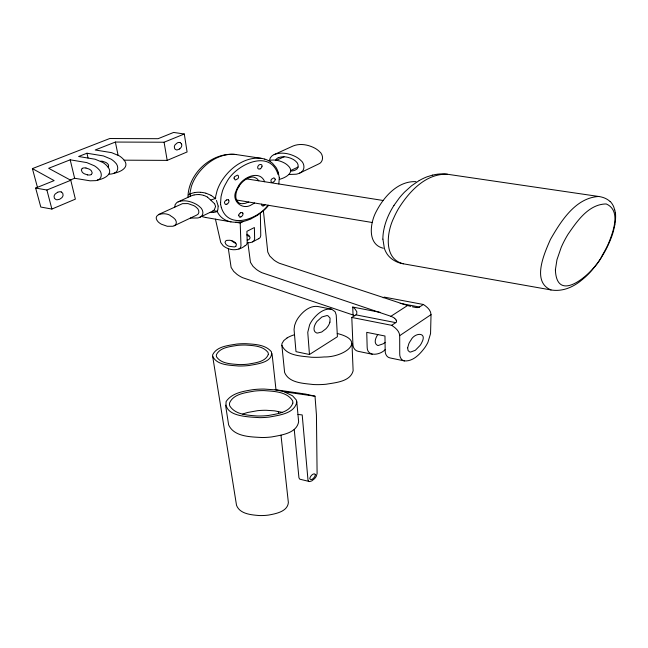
<?xml version="1.0" encoding="UTF-8"?>
<svg xmlns="http://www.w3.org/2000/svg" width="648" height="648" viewBox="0 0 648 648"><rect width="100%" height="100%" fill="white"/><g stroke="black" fill="none" stroke-linecap="round" stroke-linejoin="round"><path stroke-width="0.97" d="M212.674 356.351A12.628 7.29 0 0 1 212.779 354.545C217.072 346.21 228.517 345.522 236.69 344.072A45.822 26.455 0 0 1 245.981 343.691C254.696 344.323 265.575 344.485 271.496 351.896C273.051 362.548 256.77 363.998 249.237 365.48A45.773 26.422 0 0 1 238.424 365.999C229.74 365.14 217.064 365.399 212.674 356.351L236.52 505.294C239.784 514.026 251.278 514.885 259.281 515.541A33.267 19.205 0 0 0 268.718 515.047C275.983 513.686 287.501 511.596 288.368 502.597L280.981 435.205M284.788 392.089L292.556 395.807L296.201 399.832A17.156 9.906 0 0 1 296.8 401.954C294.638 413.651 279.037 415.174 269.414 417.037A51.54 29.759 0 0 1 259.735 417.66C249.618 416.867 223.9 417.012 226.128 401.533C231.814 392.939 243.332 391.287 252.736 389.699A51.492 29.727 0 0 1 264.109 389.067L274.857 389.845M220.604 202.403L220.604 204.161M220.604 202.346L221.049 196.555L222.45 191.055A107.511 62.07 0 0 1 226.476 182.493C234.9 165.119 269.884 147.849 278.033 174.49M383.171 297.788L384.256 297.108L423.363 304.479C426.911 306.788 430.896 310.044 431.033 314.628L430.555 333.631L427.931 342.306A90.534 52.269 0 0 1 424.853 347.563C420.05 354.011 413.221 361.527 404.457 360.92L390.064 357.939C386.775 357.396 385.058 353.905 385.179 350.827L384.969 336.012L366.736 332.351L367.165 347.126C367.084 357.396 380.384 354.991 385.163 349.596M279.215 179.196L279.264 177.722M337.244 333.485C367.845 341.01 343.221 357.421 324.227 356.951A54.456 31.444 0 0 1 311.437 357.251C301.442 355.995 286.497 356.076 281.872 345.327A14.548 8.4 0 0 1 282.066 343.408L283.792 340.556L287.121 337.924M269.519 160.412L270.289 157.853L271.86 156.014A11.243 6.488 0 0 1 274.161 154.597L293.155 145.962C300.162 143.143 308.278 144.707 314.79 148.133A26.941 15.552 0 0 1 319.334 151.446C323.741 154.694 323.838 162.227 318.2 164.195L299.66 173.089A11.243 6.496 0 0 1 296.217 174.207L289.154 174.49M262.076 166.285C262.505 163.798 259.03 164.057 258.252 165.807A8.246 4.763 0 0 0 257.685 167.087L257.815 168.35L258.657 169.023A1.053 0.608 0 0 0 259.249 169.071L260.156 168.812M278.81 183.983L279.207 179.407C285.533 177.868 295.577 172.4 287.923 165.556A21.943 12.668 0 0 0 284.488 163.037C279.693 160.421 273.877 159.173 268.531 160.631M614.887 224.686L613.421 231.15M238.699 215.144L239.428 216.991A1.061 0.608 0 0 0 240.238 217.096L240.902 216.926M384.572 226.419L385.374 223.592A185.409 107.042 0 0 1 393.992 205.392M329.929 322.145L330.075 318.095L327.945 315.779A2.795 1.612 0 0 0 326.916 315.552L321.862 317.002L317.018 321.392A37.867 21.862 0 0 0 315.074 324.591C313.794 327.094 313.089 331.476 316.321 332.813A2.803 1.612 0 0 0 317.544 333.064L321.708 332.019L325.944 328.779A36.207 20.906 0 0 0 329.913 322.145M217.858 209.855L218.174 206.169M217.72 210.244L217.218 211.37A4.536 2.616 0 0 0 216.084 211.021L213.273 210.94A2.722 1.571 0 0 0 212.568 211.191L214.107 209.96M393.984 205.384L399.2 198.126A146.618 84.645 0 0 1 404.498 192.132L411.569 185.765L419.167 180.581M239.015 186.154C241.915 181.845 246.232 178.038 251.481 177.09A3.686 2.13 0 0 1 253.263 177.074A5.945 3.434 0 0 1 254.567 177.398L256.875 178.581L258.836 180.824M377.776 334.571C375.816 337.519 373.345 342.97 377.266 345.271A2.373 1.369 0 0 0 378.327 345.481L383.243 343.78A22.332 12.895 0 0 0 385.05 342.363M214.391 209.644L215.557 206.493M268.118 205.246C257.515 219.372 228.209 230.17 221.284 207.328M108.184 167.403L108.581 165.2A8.861 5.111 0 0 0 108.143 164.398A10.141 5.856 0 0 0 105.802 162.421L102.57 161.287A4.423 2.551 0 0 0 100.562 161.214M235.856 246.224L236.431 244.474L235.354 242.741A10.052 5.808 0 0 0 233.345 241.34L229.991 240.262L226.905 240.376A3.175 1.839 0 0 0 225.755 240.918L225.002 242.328L225.893 244.264A9.931 5.735 0 0 0 228.76 246.208L234.244 246.961A3.232 1.863 0 0 0 235.864 246.232M190.358 196.263L190.164 194.603A5.913 3.41 0 0 0 189.718 194.198L191.33 186.551A110.184 63.609 0 0 1 195.98 176.702C204.371 163.539 219.534 152.644 235.759 154.491L261.168 158.323A16.88 9.744 0 0 1 262.286 158.509L262.562 158.566A17.188 9.923 0 0 1 264.538 159.06L264.716 159.108M268.604 205.327A87.65 50.609 0 0 1 263.388 210.746L257.369 215.355L250.881 218.911M91.319 174.45L92.243 172.992L91.409 170.869A10.465 6.043 0 0 0 89.238 169.128L85.973 167.986M82.255 168.456L81.316 169.914L82.15 172.036A10.465 6.043 0 0 0 84.305 173.769L87.569 174.928M179.723 148.951L177.179 149.923A1.976 1.142 0 0 1 176.232 149.842L174.733 148.846L174.312 146.74A11.883 6.861 0 0 1 175.171 144.698L177.244 142.949A2.592 1.499 0 0 1 180.338 142.592M404.457 360.92C401.185 360.377 399.581 356.854 399.735 353.824L399.695 335.656L431.033 314.628M351.799 317.463L391.651 325.312L395.717 322.639L355.963 314.855L351.799 317.463L352.901 344.201C352.868 347.369 354.821 350.779 358.158 351.321L372.26 354.245M417.887 307.541L418.446 307.444A2.705 1.563 0 0 0 419.499 307.022L423.363 304.479M247.876 242.757L250.452 262.327L253.02 266.36L256.3 269.341A36.385 21.003 0 0 0 261.97 272.727L390.914 316.289L407.56 305.5L410.808 306.399M309.461 354.505L337.414 336.725L336.223 315.001L335.113 311.704L331.679 309.218L317.504 306.423C309.623 305.589 302.859 311.607 298.469 317.528A64.889 37.463 0 0 0 295.861 322.056L294.621 325.45L294.054 329.516L295.99 351.653L309.461 354.505L307.76 332.319L309.614 324.834A66.46 38.37 0 0 1 312.239 320.29C316.605 314.401 323.271 308.302 331.128 309.088M190.399 218.076L197.891 217.963A8.019 4.625 0 0 0 199.811 217.283C204.566 215.501 203.286 209.272 199.795 206.858A25.288 14.604 0 0 0 195.858 204.047C190.536 201.253 183.935 199.592 178.143 201.852A8.003 4.617 0 0 0 176.629 202.759L175.138 204.655L174.83 207.004M174.158 225.771C177.609 224.467 176.515 219.964 174.012 218.255A18.743 10.822 0 0 0 171.145 216.213C166.649 211.58 150.927 213.581 158.039 221.721A18.646 10.765 0 0 0 161.474 224.24L167.289 226.282L172.765 226.257A5.621 3.24 0 0 0 174.158 225.771L196.652 215.112C200.062 213.848 199.155 209.385 196.652 207.66A18.063 10.433 0 0 0 193.841 205.651L188.001 203.585L182.485 203.642L158.371 214.577M299.66 173.089C305.378 171.072 305.046 163.45 300.615 160.226A27.767 16.03 0 0 0 295.99 156.865C289.421 153.414 281.248 151.762 274.161 154.597M215.436 219.162L220.749 242.538L223.098 245.697A17.925 10.352 0 0 0 226.776 248.006C232.729 251.043 239.979 249.974 245.138 245.681M247.228 242.733L249.537 242.684A6.132 3.54 0 0 0 252.55 241.866L258.641 238.707M226.468 200.005L225.302 200.88A7.938 4.585 0 0 0 224.427 202.654L225.302 204.339A1.126 0.648 0 0 0 226.112 204.428L226.913 204.209M240.53 212.852L241.599 212.52A1.045 0.599 0 0 1 242.376 212.649L242.96 213.192M243.478 221.397L240.181 223.034L235.759 222.272M248.743 202.038L245.09 203.367L242.077 203.683A5.921 3.418 0 0 1 240.691 203.553A3.029 1.75 0 0 1 240.295 203.472M199.811 217.283L212.261 211.345M290.66 170.57L298.145 167.022M276.453 160.275L284.035 156.784M178.143 201.852L191.217 195.874A11.842 6.836 0 0 1 193.801 195.04L193.971 194.999M57.688 192.221L55.258 193.954A11.607 6.699 0 0 0 54.076 196.376L54.416 198.337L55.987 199.576A2.584 1.49 0 0 0 57.137 199.787L59.673 199.26L61.819 197.713A11.591 6.691 0 0 0 63.083 195.251L62.726 193.193L61.244 192.011M184.299 133.998L173.624 132.435L158.088 138.696L109.731 138.526L32.4 168.61L54.14 180.606L35.648 188.066L40.8 207.052L51.897 209.053L75.371 199.139L70.778 180.274L48.657 168.286L70.187 159.821L86.767 162.591L94.373 165.791A28.156 16.257 0 0 1 98.537 169.136C102.052 171.955 102.684 178.508 97.654 180.063C105.187 178.597 114.461 173.397 106.855 165.742A27.799 16.054 0 0 0 102.716 162.413L95.151 159.238L78.619 156.5L86.954 153.228L103.437 155.925L110.962 159.084A27.451 15.852 0 0 1 115.069 162.389C118.576 165.232 119.021 171.736 114.04 173.251C121.403 171.817 130.637 166.649 123.193 159.084A27.111 15.657 0 0 0 119.119 155.787L111.626 152.653L95.191 149.988L115.376 142.058L164.09 142.236L184.299 133.998L187.086 151.972L167.184 160.38L124.108 160.178M70.308 180.023L74.625 178.265L90.113 180.824L95.815 180.63A7.995 4.617 0 0 0 97.654 180.063M35.648 188.066L46.891 190.01L70.778 180.274M278.3 157.739C283.022 155.836 288.49 156.938 292.872 159.238A18.509 10.684 0 0 1 295.958 161.482C298.922 163.636 299.125 168.739 295.302 170.068A7.979 4.609 0 0 1 290.669 171.064M432.548 175.098L426.862 176.88A52.334 30.213 0 0 0 419.183 180.59M194.149 194.967L194.505 194.894A11.324 6.537 0 0 1 198.183 194.562L198.75 194.57M194.408 192.642L194.23 192.683A13.519 7.808 0 0 0 190.391 193.874A13.025 7.517 0 0 0 188.568 194.87M194.619 192.602L195.048 192.529A14.313 8.262 0 0 1 199.446 192.237L200.135 192.262M263.08 205.878L263.72 205.708A5.006 2.892 0 0 0 265.008 204.728M213.686 212.366L213.808 212.35A7.387 4.269 0 0 0 217.202 211.451C219.591 217.023 225.05 220.936 230.996 221.859A18.095 10.449 0 0 0 239.906 222.005M213.427 212.39L213.176 212.406A11.826 6.828 0 0 1 211.791 212.463L210.155 212.431M610.011 201.488L609.768 201.261A20.42 11.794 0 0 0 604.965 198.207A17.82 10.287 0 0 0 601.814 197.122A17.399 10.044 0 0 0 600.664 196.838L600.024 196.7A17.399 10.044 0 0 0 598.679 196.474C575.456 197.818 560.917 221.227 550.411 239.485C544.482 253.109 531.263 281.848 551.035 289.948A18.314 10.579 0 0 0 559.256 290.239A22.51 12.992 0 0 0 565.971 288.895L566.854 288.627A35.438 20.461 0 0 0 573.44 285.711L573.593 285.663A62.759 36.231 0 0 0 580.414 281.135L584.852 277.457A124.465 71.855 0 0 0 586.327 276.08A151.778 87.626 0 0 0 591.972 270.119L597.245 263.517A246.418 142.268 0 0 0 609.015 243.121A231.287 133.529 0 0 0 613.429 231.15M416.3 307.549L412.387 306.82M415.984 181.651C397.977 180.792 384.029 196.595 376.367 211.297C370.113 222.539 366.938 244.353 383.276 248.241M598.679 196.474L447.565 174.272C425.906 173.202 409.026 191.695 398.488 208.64A206.283 119.094 0 0 0 393.668 218.141C386.735 232.268 383.341 259.062 403.356 263.801L551.035 289.948M297.959 414.445L302.203 414.931L307.994 480.111L308.764 481.391M235.759 154.491C211.839 151.778 188.252 173.405 187.952 197.195M261.168 158.323C244.968 156.557 230.105 167.759 221.778 180.833A114.413 66.055 0 0 0 217.072 190.763L215.622 196.603L215.622 198.92M315.017 396.203L285.047 391.919L275.125 389.675L305.419 394.049L315.017 396.203L316.435 414.866L317.099 473.558L316.305 476.223A24.268 14.013 0 0 1 314.458 478.759L311.777 480.897L309.566 481.577L300.065 479.237A1.264 0.729 0 0 1 299.732 479.107L298.947 477.827L294.241 429.381M246.596 178.888L383.073 200.475M236.569 200.021L372.3 222.515M205.991 217.526L230.996 221.859M282.05 412.331L274.574 410.848L266.198 410.281A43.934 25.369 0 0 0 257.548 410.686L247.795 412.452A34.741 20.056 0 0 0 242.749 414.088M403.356 263.801C396.244 262.707 389.237 258.471 386.006 252.177A60.256 34.79 0 0 1 384.361 248.297L382.919 239.136M400.213 303.361L419.499 307.022M354.675 315.657A10.919 6.302 0 0 0 353.047 315.001L352.731 307.055L380.141 312.36M407.56 305.5L279.345 263.25A35.3 20.38 0 0 1 273.764 259.905L269.706 255.952L267.762 252.023L263.388 210.73M205.74 193.161L204.857 192.934A15.925 9.194 0 0 0 200.362 192.27M205.959 193.217L210.867 195.226M203.577 195.372L204.104 195.542A14.175 8.181 0 0 1 205.124 195.923L207.352 197.032M353.055 315.001L242.53 277.652A36.393 21.011 0 0 1 236.941 274.306L233.677 271.382L231.109 267.413L228.347 248.646M180.257 142.69L181.602 143.969M211.054 195.323L215.371 198.466A37.357 21.57 0 0 1 210.956 199.916M228.331 199.908L228.866 200.418M207.498 197.122L214.52 203.674M391.651 325.312C395.296 327.694 399.411 330.958 399.695 335.656M270.435 161.741L271.714 162.664A26.673 15.398 0 0 1 272.597 163.393L276.024 167.451A49.378 28.504 0 0 1 278.162 172.263M394.713 318.362L396.268 320.112M214.65 203.861L215.541 206.307M216.44 200.435L218.149 205.959M264.668 181.748C259.832 169.501 242.895 177.244 238.496 186.065A55.607 32.1 0 0 0 236.147 190.844C230.842 200.856 242.692 210.956 251.878 204.541A23.806 13.746 0 0 0 254.534 202.994M236.326 199.414L235.856 197.381A46.381 26.779 0 0 1 239.185 186.203M221.268 207.287L220.612 204.371M278.186 172.263L279.256 177.503M32.4 168.61L37.414 187.207M46.891 190.01L51.897 209.053M614.79 209.831L615.389 213.103M70.187 159.821L74.625 178.265M86.954 153.228L88.039 158.007M115.376 142.058L118.066 155.172M164.09 142.236L167.184 160.38M225.553 405.13L228.631 424.894C234.106 436.979 250.841 436.857 262.262 437.538A49.402 28.52 0 0 0 271.763 436.922C281.289 435.1 296.671 433.366 298.631 421.735L296.8 401.954M272.022 353.549L276.007 389.877M278.373 411.464L278.591 413.473M281.872 345.327L284.602 372.43C288.951 383.154 303.669 383.333 313.535 384.548A51.297 29.622 0 0 0 326.025 384.248C335.372 382.612 350.252 381.785 353.128 370.802L351.994 343.659M240.214 223.341L240.983 245.786L240.481 247.56A5.97 3.443 0 0 1 238.91 248.905M260.358 213.338L260.755 235.605L260.229 237.371A6.067 3.499 0 0 1 258.649 238.707M246.985 234.301A9.833 5.678 0 0 1 247.965 234.859A9.761 5.638 0 0 1 249.067 235.742L250.169 237.8L248.978 239.582A3.491 2.017 0 0 1 247.155 240.052M252.542 241.866A6.035 3.483 0 0 0 254.113 240.521L254.64 238.991L254.389 227.537L246.904 231.32L247.228 242.806L246.718 244.345A6.002 3.467 0 0 1 245.147 245.681M198.944 194.57A11.858 6.845 0 0 1 203.391 195.323M237.97 202.152A15.001 8.659 0 0 1 236.407 199.406M240.157 203.472A5.33 3.078 0 0 1 238.164 202.176M238.812 215.152A6.755 3.896 0 0 1 240.489 212.828M242.733 213.224A6.107 3.523 0 0 1 240.821 216.878M261.897 166.285A6.569 3.791 0 0 1 260.221 168.845M263.088 205.926A1.239 0.713 0 0 1 261.857 205.424L261.776 205.367A4.739 2.738 0 0 1 261.589 204.169M226.517 200.03A1.547 0.891 0 0 1 228.412 199.819M228.671 200.451A6.229 3.596 0 0 1 226.824 204.152M355.963 314.855A3.734 2.155 0 0 0 356.692 314.142L356.837 311.777L355.112 309.112A22.388 12.928 0 0 0 352.731 307.055M275.635 160.161A8.076 4.666 0 0 1 278.276 157.723M181.537 143.978A10.255 5.921 0 0 1 179.609 148.902M114.064 173.275A8.878 5.127 0 0 1 108.994 174.15M91.425 174.523A3.758 2.171 0 0 1 87.602 174.879M82.15 168.383A3.758 2.171 0 0 1 85.941 168.035M57.753 192.262A3.329 1.92 0 0 1 61.317 191.913M382.863 239.136A144.593 83.479 0 0 1 384.62 226.419M432.589 175.146A24.559 14.175 0 0 1 444.86 173.915L445.16 174.004A20.906 12.069 0 0 1 447.565 174.272M264.732 159.092A19.626 11.332 0 0 1 270.41 161.757M250.816 218.862A28.698 16.564 0 0 1 242.004 221.738A18.97 10.951 0 0 1 240.125 221.989M249.683 236.488A9.266 5.354 0 0 1 247.026 235.224M390.89 316.313A15.617 9.015 0 0 1 394.729 318.354M396.082 320.161A4.544 2.624 0 0 1 395.855 322.688M417.847 307.549A4.99 2.876 0 0 1 416.348 307.549M610.205 201.423A37.851 21.854 0 0 1 614.531 209.847M615.47 213.103A119.767 69.15 0 0 1 614.774 224.678M309.088 481.521A1.231 0.713 0 0 1 308.764 481.391M287.088 337.908A30.707 17.731 0 0 1 294.5 334.716M205.667 217.469A18.047 10.417 0 0 1 201.836 216.456M235.88 243.324A9.615 5.557 0 0 1 231.992 240.837M555.393 269.787C556.745 306.966 596.354 270.248 602.308 255.231A248.735 143.605 0 0 0 608.618 243.186C613.113 231.838 621.408 210.446 606.204 203.95C588.611 204.12 576.995 221.268 567.996 234.341A248.549 143.5 0 0 0 561.192 247.439L556.972 259.686L555.393 269.787M275.23 179.204L275.214 179.537A8.068 4.658 0 0 1 274.501 181.116L273.27 182.12A1.466 0.851 0 0 1 271.844 182.363L271.075 181.659L270.969 180.428A8.213 4.739 0 0 1 271.544 179.18L273.942 177.811L275.23 179.204M315.293 474.806L315.082 475.843A13.819 7.979 0 0 1 313.276 478.362C312.061 480.322 308.432 479.771 310.271 477.082A14.564 8.408 0 0 1 311.413 475.502C312.134 474.514 314.928 472.7 315.293 474.806M407.649 347.822L408.038 350.487L409.512 351.856A2.163 1.247 0 0 0 410.54 352.067L415.319 350.301L420.155 345.352A45.271 26.139 0 0 0 421.751 342.606C427.712 331.582 414.445 332.464 410.84 340.305A45.141 26.058 0 0 0 408.888 343.578L407.649 347.822M234.033 178.103L235.078 179.852A1.094 0.632 0 0 0 235.597 179.917L237.84 178.727A8.084 4.666 0 0 0 238.61 177.212L238.213 175.559A1.401 0.81 0 0 0 237.435 175.171L234.673 176.58A8.213 4.739 0 0 0 234.074 177.876L234.033 178.103M292.823 403.161C289.348 412.565 277.077 413.87 268.491 415.465A45.749 26.414 0 0 1 256.956 415.984C247.609 415.174 235.346 414.777 229.805 405.972A15.285 8.829 0 0 1 229.611 402.821C233.685 393.749 245.876 392.656 254.453 391.076A45.838 26.463 0 0 1 264.011 390.598C273.667 391.343 286.562 391.473 292.467 400.545A15.196 8.772 0 0 1 292.823 403.161M268.304 354.529C265.275 362.013 255.304 362.783 248.37 364.111A40.046 23.126 0 0 1 238.91 364.565C231.32 363.917 221.397 363.893 216.618 356.967A11.016 6.359 0 0 1 216.481 354.537C220.231 347.255 230.218 346.656 237.362 345.384A40.095 23.15 0 0 1 245.503 345.044C253.133 345.595 262.651 345.74 267.843 352.212A10.959 6.326 0 0 1 268.304 354.529"/></g></svg>
